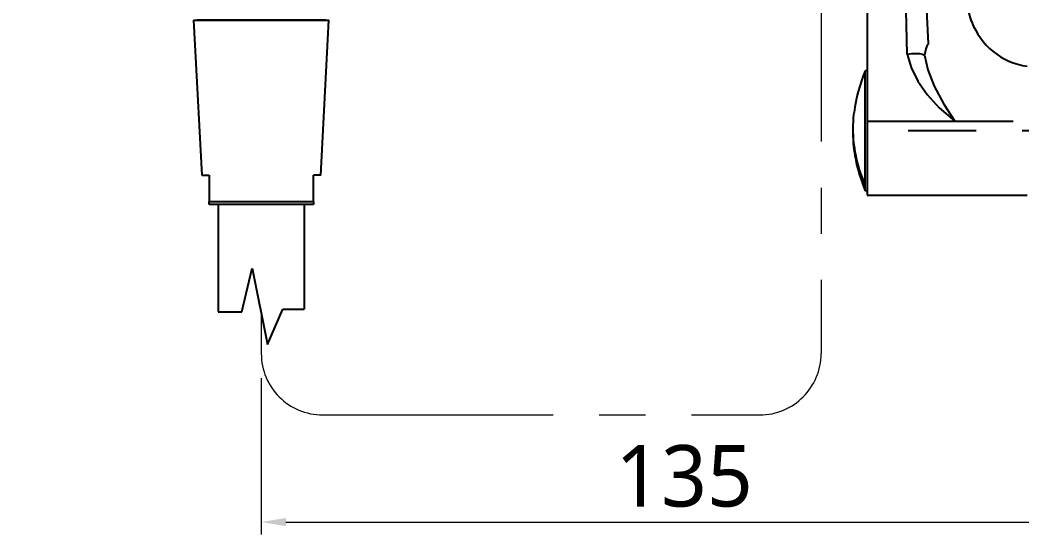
# Model space of a CAD drawing. Extents: x 1777 to 3131, y 3495 to 4487.
# Drawn here: x 2580.2 to 2743.2, y 3637.2 to 3721.8 of the extents above; entities that cross this region are included whole.
import ezdxf

# ---------------------------------------------------------------- set-up
doc = ezdxf.new("R2010")
doc.units = 0
doc.header["$LTSCALE"] = 30
doc.header["$MEASUREMENT"] = 0
doc.header["$PDMODE"] = 3
doc.header["$PDSIZE"] = -10
doc.linetypes.add('CENTER', pattern=[2, 1.25, -0.25, 0.25, -0.25])
doc.layers.get('0').update_dxf_attribs({"linetype": 'CONTINUOUS'})
doc.layers.get('DEFPOINTS').update_dxf_attribs({"linetype": 'CONTINUOUS'})
for name, color, linetype in [('02___PRT_ALL_AXES', 7, 'CONTINUOUS'), ('BODY', 7, 'CONTINUOUS'), ('DEF_LAYER_ASSEM_MEMBER', 7, 'CONTINUOUS')]:
    doc.layers.add(name, color=color, linetype=linetype)
doc.layers.add('\\M+5B3DF\\M+5B4E7\\M+5CFDF', color=3, linetype='CONTINUOUS', lineweight=9)
doc.styles.add('Daelim Dimension', font='NanumGothic.ttf')
doc.dimstyles.new('DEFAULT', dxfattribs={"dimscale": 2, "dimtxt": 2, "dimasz": 2, "dimexe": 0, "dimexo": 2, "dimgap": 1, "dimtad": 1, "dimdec": 1, "dimzin": 9, "dimdsep": 46, "dimtxsty": 'Daelim Dimension', "dimcen": 0.5, "dimclrd": 252, "dimclre": 252, "dimclrt": 3, "dimadec": 1, "dimazin": 0, "dimtfac": 1, "dimtdec": 1, "dimtix": 1, "dimtmove": 0, "dimatfit": 3, "dimfxl": 0, "dimtolj": 1, "dimtzin": 1, "dimlwd": 9, "dimlwe": 9, "dimarcsym": 0})

# ---------------------------------------------------------------- blocks, each defined once
blk = doc.blocks.new('*D32')
at = {"color": 5, "lineweight": 9, "ltscale": 0.5}
for p, q in [((2681.45, 3888.89), (2447.38, 3888.89)), ((2449.38, 3619.83), (2449.38, 3884.89)), ((2563.64, 3615.83), (2447.38, 3615.83))]:
    blk.add_line(p, q, dxfattribs=at)
at = {"color": 5, "ltscale": 0.5}
for points in [[(2448.71, 3884.89), (2450.04, 3884.89), (2449.38, 3888.89)], [(2448.71, 3619.83), (2450.04, 3619.83), (2449.38, 3615.83)]]:
    blk.add_solid(points, dxfattribs=at)
at = {"layer": 'DEFPOINTS', "color": 0, "ltscale": 0.5}
for p in [(2449.38, 3888.89), (2685.45, 3888.89, 0), (2567.64, 3615.83)]:
    blk.add_point(p, dxfattribs=at)
at = {"color": 7, "ltscale": 0.5, "insert": (2441.93, 3752.36), "char_height": 10, "attachment_point": 5, "rotation": 90, "style": 'Daelim Dimension'}
blk.add_mtext('\\A1;1650', dxfattribs=at)
blk = doc.blocks.new('*D30')
at = {"color": 5, "lineweight": 9, "ltscale": 0.5}
for p, q in [((2561.19, 3730.03), (2561.19, 3619.46)), ((2757, 3647.19), (2757, 3619.46)), ((2565.19, 3621.46), (2753, 3621.46))]:
    blk.add_line(p, q, dxfattribs=at)
at = {"color": 5, "ltscale": 0.5}
for points in [[(2565.19, 3622.12), (2565.19, 3620.79), (2561.19, 3621.46)], [(2753, 3622.12), (2753, 3620.79), (2757, 3621.46)]]:
    blk.add_solid(points, dxfattribs=at)
at = {"layer": 'DEFPOINTS', "color": 0, "ltscale": 0.5}
for p in [(2561.19, 3734.03), (2757, 3651.19), (2757, 3621.46)]:
    blk.add_point(p, dxfattribs=at)
at = {"color": 7, "ltscale": 0.5, "insert": (2659.1, 3629.16), "char_height": 10, "attachment_point": 5, "style": 'Daelim Dimension'}
blk.add_mtext('\\A1;192.5', dxfattribs=at)
blk = doc.blocks.new('*D31')
at = {"color": 5, "lineweight": 9, "ltscale": 0.5}
for p, q in [((2619.41, 3663.58), (2619.41, 3638.16)), ((2757, 3663.58), (2757, 3638.16)), ((2623.41, 3640.16), (2753, 3640.16))]:
    blk.add_line(p, q, dxfattribs=at)
at = {"color": 5, "ltscale": 0.5}
for points in [[(2623.41, 3640.82), (2623.41, 3639.49), (2619.41, 3640.16)], [(2753, 3640.82), (2753, 3639.49), (2757, 3640.16)]]:
    blk.add_solid(points, dxfattribs=at)
at = {"layer": 'DEFPOINTS', "color": 0, "ltscale": 0.5}
for p in [(2619.41, 3667.58), (2757, 3667.58), (2757, 3640.16)]:
    blk.add_point(p, dxfattribs=at)
at = {"color": 7, "ltscale": 0.5, "insert": (2688.21, 3647.61), "char_height": 10, "attachment_point": 5, "style": 'Daelim Dimension'}
blk.add_mtext('\\A1;135', dxfattribs=at)

msp = doc.modelspace()

# ---------------------------------------------------------------- linework, layer by layer
at = {"color": 0}
for p, q in [((2612.41, 3691.8), (2612.41, 3674.36)), ((2626.41, 3691.8), (2626.41, 3674.78)), ((2616.23, 3674.36), (2617.95, 3681.47)), ((2617.95, 3681.47), (2620.41, 3669.05)), ((2620.41, 3669.05), (2622.91, 3674.78)), ((2622.91, 3674.78), (2626.41, 3674.78)), ((2612.41, 3674.36), (2616.23, 3674.36))]:
    msp.add_line(p, q, dxfattribs=at)
msp.add_arc((2745.59, 3725.5), 11.31, 200.1297, 261.9577)
at = {"layer": '02___PRT_ALL_AXES', "color": 1, "linetype": 'CENTER'}
msp.add_line((2795.71, 3703.8), (2724.69, 3703.8), dxfattribs=at)
at = {"layer": '\\M+5B3DF\\M+5B4E7\\M+5CFDF', "color": 0, "lineweight": -3}
for p, q in [((2608.41, 3721.8), (2609.73, 3696.6)), ((2608.41, 3721.8), (2630.41, 3721.8)), ((2629.86, 3721.8), (2608.96, 3721.8)), ((2629.09, 3696.6), (2630.41, 3721.8)), ((2609.73, 3696.6), (2610.91, 3696.6)), ((2629.09, 3696.6), (2627.91, 3696.6)), ((2610.91, 3692.28), (2627.91, 3692.28)), ((2627.91, 3691.8), (2610.91, 3691.8))]:
    msp.add_line(p, q, dxfattribs=at)
for points in [[(2610.91, 3696.6), (2610.91, 3695.16), (2610.91, 3693.72), (2610.91, 3692.28)], [(2627.91, 3692.28), (2627.91, 3693.72), (2627.91, 3695.16), (2627.91, 3696.6)]]:
    msp.add_open_spline(points, degree=3, dxfattribs=at)
for points, knots in [([(2610.91, 3691.8), (2610.91, 3691.8), (2610.91, 3691.82), (2610.91, 3691.9), (2610.91, 3691.94), (2610.91, 3692.03), (2610.91, 3692.07), (2610.91, 3692.16), (2610.91, 3692.22), (2610.91, 3692.28)], [0, 0, 0, 0, 0.5, 0.5, 0.75, 0.75, 0.875, 0.875, 1, 1, 1, 1]), ([(2627.91, 3692.28), (2627.91, 3692.22), (2627.91, 3692.16), (2627.91, 3692.07), (2627.91, 3692.03), (2627.91, 3691.94), (2627.91, 3691.9), (2627.91, 3691.82), (2627.91, 3691.8), (2627.91, 3691.8)], [0, 0, 0, 0, 0.125184, 0.125184, 0.250368, 0.250368, 0.500735, 0.500735, 1, 1, 1, 1])]:
    msp.add_open_spline(points, degree=3, knots=knots, dxfattribs=at)
at = {"layer": 'BODY', "color": 1, "linetype": 'CENTER', "lineweight": 5}
for p, q in [((2710.5, 3799.54), (2710.5, 3667.58)), ((2619.41, 3674.11), (2619.41, 3667.58)), ((2629.41, 3657.58), (2700.5, 3657.58))]:
    msp.add_line(p, q, dxfattribs=at)
for centre, start, end in [((2629.41, 3667.58), 180, 270), ((2700.5, 3667.58), 270, 0)]:
    msp.add_arc(centre, 10, start, end, dxfattribs=at)
at = {"layer": 'DEF_LAYER_ASSEM_MEMBER', "color": 7, "linetype": 'Continuous'}
for p, q in [((2718, 3753.69), (2718, 3693.3)), ((2734.97, 3721.61), (2726.32, 3751.2)), ((2718, 3713.55), (2717.68, 3713.55)), ((2717.68, 3694.05), (2717.68, 3713.55)), ((2718, 3694.05), (2717.68, 3694.05)), ((2718, 3693.3), (2744, 3693.3))]:
    msp.add_line(p, q, dxfattribs=at)
at = {"layer": 'DEF_LAYER_ASSEM_MEMBER', "color": 9, "linetype": 'Continuous'}
for p, q in [((2724.51, 3716.25), (2723.8, 3745)), ((2727.99, 3717.96), (2726.59, 3744.82)), ((2718, 3705.35), (2741.76, 3705.35))]:
    msp.add_line(p, q, dxfattribs=at)
for points in [[(2727.99, 3717.96), (2727.75, 3717.73), (2727.53, 3717.12), (2727.31, 3716.07)], [(2724.51, 3716.25), (2725.24, 3716.36), (2725.93, 3716.39), (2726.52, 3716.35), (2726.99, 3716.24), (2727.31, 3716.07)], [(2724.51, 3716.25), (2725.16, 3714.09), (2726.23, 3711.87), (2727.73, 3709.67), (2729.73, 3707.5), (2732.28, 3705.38)], [(2727.31, 3716.07), (2727.85, 3713.69), (2728.89, 3711.04), (2730.45, 3708.15), (2732.28, 3705.38)]]:
    msp.add_lwpolyline(points, dxfattribs=at)
at = {"layer": 'DEF_LAYER_ASSEM_MEMBER', "color": 7, "linetype": 'Continuous'}
for points in [[(2715.96, 3700.9), (2715.89, 3701.43), (2715.84, 3701.92), (2715.79, 3702.37), (2715.77, 3702.78), (2715.75, 3703.15), (2715.73, 3703.47), (2715.73, 3703.76), (2715.72, 3704.02), (2715.72, 3704.27), (2715.73, 3704.53), (2715.73, 3704.82), (2715.75, 3705.14), (2715.77, 3705.51), (2715.79, 3705.92), (2715.84, 3706.37), (2715.88, 3706.74)], [(2715.88, 3700.87), (2715.84, 3701.24), (2715.79, 3701.69), (2715.77, 3702.1), (2715.75, 3702.47), (2715.73, 3702.79), (2715.73, 3703.07), (2715.72, 3703.33), (2715.72, 3703.59), (2715.73, 3703.8)], [(2717.45, 3694.89), (2717.07, 3695.87), (2716.76, 3696.76), (2716.52, 3697.58), (2716.33, 3698.33), (2716.18, 3699.01), (2716.06, 3699.64), (2715.96, 3700.22), (2715.89, 3700.75), (2715.88, 3700.87)], [(2717.45, 3695.58), (2717.07, 3696.55), (2716.76, 3697.44), (2716.52, 3698.26), (2716.33, 3699.01), (2716.18, 3699.7), (2716.06, 3700.32), (2715.96, 3700.9)], [(2717.45, 3695.58), (2717.44, 3695.45), (2717.44, 3695.32), (2717.44, 3695.21)], [(2717.44, 3695.21), (2717.44, 3695.09), (2717.44, 3694.99), (2717.45, 3694.89)]]:
    msp.add_lwpolyline(points, dxfattribs=at)
for start, end in [(157.0455, 173.2436), (186.7564, 202.9545)]:
    msp.add_arc((2740.7, 3703.8), 25, start, end, dxfattribs=at)

# ---------------------------------------------------------------- dimensions: what is measured, and where the dimension line sits
at = {"color": 5, "ltscale": 0.5}
dim = msp.add_linear_dim(base=(2449.38, 3888.89), p1=(2567.64, 3615.83), p2=(2685.45, 3888.89, 0), angle=90, text='1650', dimstyle='DEFAULT', override={"dimtxt": 5, "dimexe": 1, "dimdec": 0, "dimclrd": 5, "dimclre": 5, "dimclrt": 7}, dxfattribs=at)
dim.commit()
dim.dimension.update_dxf_attribs({"geometry": '*D32', "text_midpoint": (2441.93, 3752.36)})
for base, p1, p2, text, picture, middle in [((2757, 3621.46), (2561.19, 3734.03), (2757, 3651.19), '192.5', '*D30', (2659.1, 3621.46)), ((2757, 3640.16), (2619.41, 3667.58), (2757, 3667.58), '135', '*D31', (2688.21, 3640.16))]:
    dim = msp.add_linear_dim(base=base, p1=p1, p2=p2, text=text, dimstyle='DEFAULT', override={"dimtxt": 5, "dimexe": 1, "dimdec": 0, "dimclrd": 5, "dimclre": 5, "dimclrt": 7}, dxfattribs=at)
    dim.commit()
    dim.dimension.update_dxf_attribs({"geometry": picture, "text_midpoint": middle, "dimtype": 160})

doc.saveas('drawing.dxf')
